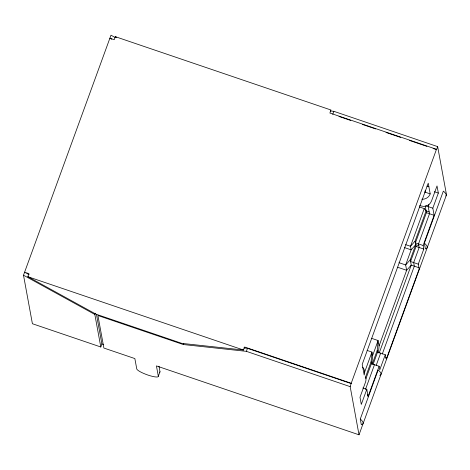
<?xml version="1.0" encoding="UTF-8"?>
<svg xmlns="http://www.w3.org/2000/svg" width="470" height="470" viewBox="0 0 470 470"><rect width="100%" height="100%" fill="white"/><g stroke="black" fill="none" stroke-linecap="round" stroke-linejoin="round"><path stroke-width="0.7" d="M371.864 364.027L372.598 355.626L378.103 340.544L371.406 338.265M365.331 377.639L371.083 361.859L371.946 352.071L367.094 350.42M372.24 364.05L377.24 350.326L378.103 340.544L379.084 345.897L378.468 352.888M96.444 314.26L101.896 343.97L100.797 346.989L32.407 323.73L23.5 275.214L110.985 35.191L115.479 37.665M350.179 386.646L246.374 351.343L183.294 344.534L97.907 315.499L103.882 348.041L134.855 358.575L136.758 368.921A11.462 2.203 20 0 0 147.997 375.084A11.462 2.203 20 0 0 158.325 376.253L156.428 365.907L359.015 434.809L350.179 386.646L351.213 383.267L244.606 347.013L243.501 350.032L181.867 343.382L95.98 314.171L27.836 276.689L28.94 273.669L24.599 272.195L29.099 274.668M433.099 148.467L436.56 149.642L436.495 149.29L329.887 113.029L330.986 110.009L115.32 36.666L114.222 39.686L109.88 38.211L111.807 39.274M100.797 346.989L94.823 314.448L95.263 313.243M158.325 376.253L159.976 371.729L158.96 366.206M183.294 344.534L183.735 343.329M246.374 351.343L247.473 348.323L351.278 383.626M332.754 114.339L333.853 111.32L437.658 146.622L446.5 194.786L359.015 434.809M351.213 383.267L436.495 149.29M436.56 149.642L437.658 146.622M364.456 372.628L371.946 352.071L372.598 355.626M419.387 206.959L424.24 208.609L410.504 246.292L411.156 249.858L405.657 264.951L406.638 270.303L379.084 345.897M405.651 244.641L410.504 246.292L415.098 241.092L426.102 210.901L424.24 208.609M428.951 204.538L428.205 206.6L429.51 213.733L418.506 243.924L419.164 247.49L413.659 262.589L414.317 266.155L382.304 353.986M365.907 378.738L371.412 363.639L371.083 361.859M425.244 206.218L426.431 212.687L415.427 242.878L423.129 245.499L423.787 249.065L418.282 264.158L419.164 268.975L386.369 358.957L386.105 357.529M398.96 262.677L405.657 264.951L410.251 259.757L415.756 244.659L418.835 245.71M373.068 364.462L377.569 352.112L377.24 350.326M415.098 241.092L416.079 246.445L410.58 261.537L418.282 264.158M365.49 389.389L374.49 364.691M379.225 352.935L411.232 265.109L410.251 259.757M362.852 387.973L366.8 389.319L361.301 404.412L359.991 397.279L365.49 382.18A8.184 7.984 -10.4 0 0 365.572 377.046M423.129 245.499L434.133 215.307L432.823 208.169L438.328 193.076L437.018 185.938L431.513 201.037A8.184 7.984 -10.4 0 1 421.061 205.96L419.681 205.49M376.147 365.513L380.647 353.158M367.299 394.506L368.11 396.451L379.114 366.259L371.412 363.639M360.261 419.052L361.312 424.762A36.155 6.95 20 0 0 360.261 419.052L378.144 369.996A36.155 6.95 20 0 1 379.807 375.483M424.363 243.19L425.409 248.9A36.155 6.95 20 0 0 424.363 243.19L443.345 191.114A36.155 6.95 20 0 1 445.86 196.008M377.569 352.112L385.271 354.732L379.772 369.825L379.114 366.259M386.14 357.711L385.923 358.299L385.271 354.732M415.756 244.659L411.156 249.858L404.459 247.578M330.228 110.932L333.853 111.32M243.848 347.929L247.473 348.323M338.982 116.46L350.743 120.461M362.511 124.462L375.659 128.933M386.04 132.464L400.575 137.405M409.57 140.465L426.872 146.346M426.913 186.091L428.899 186.766M434.362 191.725L438.328 193.076M424.351 191.907L430.203 193.899L428.24 183.194L362.217 364.344L364.18 375.048A8.184 7.984 -10.4 0 0 362.711 367.199M425.738 205.76L432.823 208.169M426.102 210.901L429.186 211.952M426.431 212.687L434.133 215.307M416.079 246.445L423.787 249.065M418.94 267.73L411.232 265.109L406.638 270.303L397.649 267.248M27.836 276.689L243.501 350.032M101.896 343.97L103.747 344.598M115.32 36.666L116.607 37.377M23.5 275.214L94.823 314.448M425.191 190.186L425.585 192.33M366.8 389.319L368.11 396.451M430.203 193.899A8.184 7.984 -10.4 0 1 421.837 199.251M159.976 371.729A11.462 2.203 20 0 1 159.724 372.246"/></g></svg>
